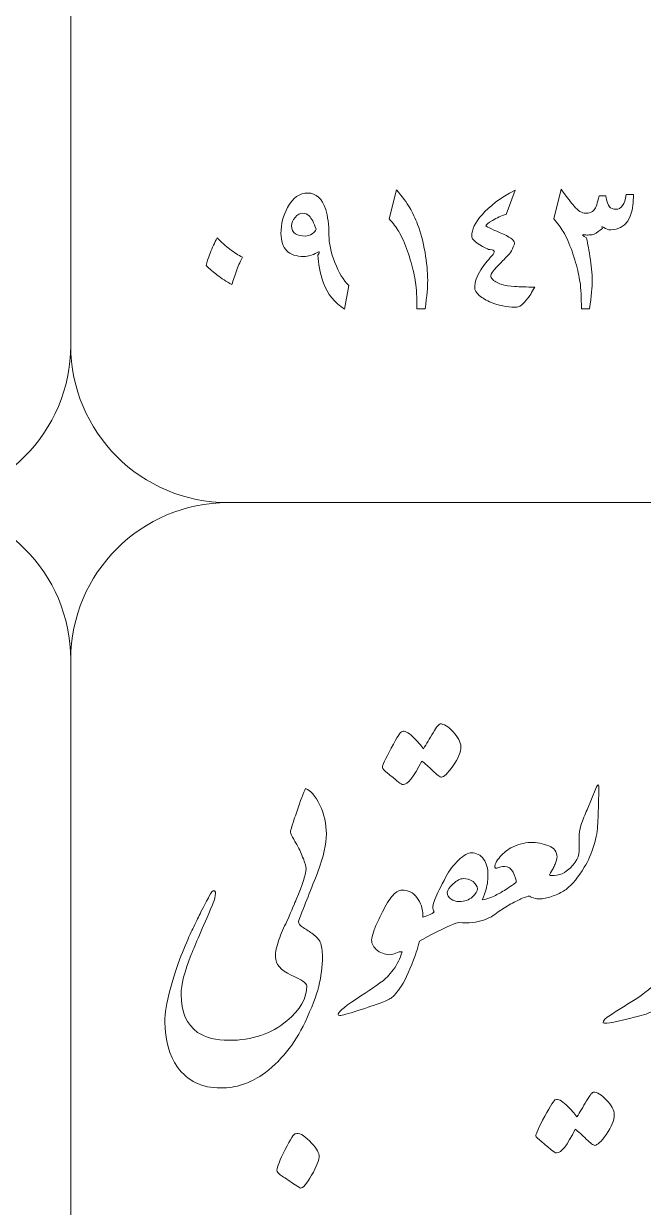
# Model space of a CAD drawing. Header units: millimetres. Extents: x 62 to 462, y 96 to 456.
# Drawn here: x 101.56 to 111.42, y 285.08 to 303.93 of the extents above; entities that cross this region are included whole.
import ezdxf

# ---------------------------------------------------------------- set-up
doc = ezdxf.new("R2010")
doc.units = ezdxf.units.MM
doc.header["$MEASUREMENT"] = 0
doc.layers.add('Layer 1', color=7, linetype='Continuous')

msp = doc.modelspace()

# ---------------------------------------------------------------- linework, layer by layer
at = {"layer": 'Layer 1', "color": 250, "lineweight": 18}
for points, knots in [([(84.8067, 316.3033), (84.8067, 316.3033), (99.8067, 316.3033), (99.8067, 316.3033), (101.1837, 316.3033), (102.3067, 315.1803), (102.3067, 313.8033), (102.3067, 313.8033), (102.3067, 298.8033), (102.3067, 298.8033), (102.3067, 297.4264), (101.1837, 296.3033), (99.8067, 296.3033), (99.8067, 296.3033), (84.8067, 296.3033), (84.8067, 296.3033), (83.4298, 296.3033), (82.3067, 297.4264), (82.3067, 298.8033), (82.3067, 298.8033), (82.3067, 313.8033), (82.3067, 313.8033), (82.3067, 315.1803), (83.4298, 316.3033), (84.8067, 316.3033)], [0, 0, 0, 0, 0.125, 0.125, 0.125, 0.25, 0.25, 0.25, 0.375, 0.375, 0.375, 0.5, 0.5, 0.5, 0.625, 0.625, 0.625, 0.75, 0.75, 0.75, 0.875, 0.875, 0.875, 1, 1, 1, 1]), ([(104.8067, 316.3033), (104.8067, 316.3033), (119.8067, 316.3033), (119.8067, 316.3033), (121.1837, 316.3033), (122.3067, 315.1803), (122.3067, 313.8033), (122.3067, 313.8033), (122.3067, 298.8033), (122.3067, 298.8033), (122.3067, 297.4264), (121.1837, 296.3033), (119.8067, 296.3033), (119.8067, 296.3033), (104.8067, 296.3033), (104.8067, 296.3033), (103.4298, 296.3033), (102.3067, 297.4264), (102.3067, 298.8033), (102.3067, 298.8033), (102.3067, 313.8033), (102.3067, 313.8033), (102.3067, 315.1803), (103.4298, 316.3033), (104.8067, 316.3033)], [0, 0, 0, 0, 0.125, 0.125, 0.125, 0.25, 0.25, 0.25, 0.375, 0.375, 0.375, 0.5, 0.5, 0.5, 0.625, 0.625, 0.625, 0.75, 0.75, 0.75, 0.875, 0.875, 0.875, 1, 1, 1, 1]), ([(84.8067, 296.3033), (84.8067, 296.3033), (99.8067, 296.3033), (99.8067, 296.3033), (101.1837, 296.3033), (102.3067, 295.1803), (102.3067, 293.8033), (102.3067, 293.8033), (102.3067, 278.8033), (102.3067, 278.8033), (102.3067, 277.4264), (101.1837, 276.3033), (99.8067, 276.3033), (99.8067, 276.3033), (84.8067, 276.3033), (84.8067, 276.3033), (83.4298, 276.3033), (82.3067, 277.4264), (82.3067, 278.8033), (82.3067, 278.8033), (82.3067, 293.8033), (82.3067, 293.8033), (82.3067, 295.1803), (83.4298, 296.3033), (84.8067, 296.3033)], [0, 0, 0, 0, 0.125, 0.125, 0.125, 0.25, 0.25, 0.25, 0.375, 0.375, 0.375, 0.5, 0.5, 0.5, 0.625, 0.625, 0.625, 0.75, 0.75, 0.75, 0.875, 0.875, 0.875, 1, 1, 1, 1]), ([(104.8067, 296.3033), (104.8067, 296.3033), (119.8067, 296.3033), (119.8067, 296.3033), (121.1837, 296.3033), (122.3067, 295.1803), (122.3067, 293.8033), (122.3067, 293.8033), (122.3067, 278.8033), (122.3067, 278.8033), (122.3067, 277.4264), (121.1837, 276.3033), (119.8067, 276.3033), (119.8067, 276.3033), (104.8067, 276.3033), (104.8067, 276.3033), (103.4298, 276.3033), (102.3067, 277.4264), (102.3067, 278.8033), (102.3067, 278.8033), (102.3067, 293.8033), (102.3067, 293.8033), (102.3067, 295.1803), (103.4298, 296.3033), (104.8067, 296.3033)], [0, 0, 0, 0, 0.125, 0.125, 0.125, 0.25, 0.25, 0.25, 0.375, 0.375, 0.375, 0.5, 0.5, 0.5, 0.625, 0.625, 0.625, 0.75, 0.75, 0.75, 0.875, 0.875, 0.875, 1, 1, 1, 1]), ([(107.2684, 292.0841), (107.2684, 292.1147), (107.3154, 292.217), (107.4095, 292.3945), (107.5036, 292.5709), (107.5612, 292.6591), (107.5812, 292.6591), (107.62, 292.6756), (107.6776, 292.6474), (107.7517, 292.5756), (107.827, 292.5027), (107.8834, 292.4392), (107.9222, 292.3839), (107.9681, 292.4592), (108.0198, 292.545), (108.0763, 292.6391), (108.1327, 292.7332), (108.1692, 292.7802), (108.188, 292.7802), (108.2456, 292.7802), (108.3138, 292.7379), (108.3926, 292.6544), (108.4726, 292.5709), (108.5137, 292.4921), (108.5184, 292.418), (108.5184, 292.331), (108.4761, 292.2275), (108.3914, 292.1088), (108.3079, 291.9912), (108.2479, 291.9324), (108.208, 291.9324), (108.1833, 291.9324), (108.1374, 291.9665), (108.0704, 292.0323), (108.0045, 292.0994), (107.9457, 292.1511), (107.8952, 292.1876), (107.7705, 291.9371), (107.6717, 291.8124), (107.5988, 291.8124), (107.58, 291.8124), (107.5542, 291.8266), (107.5189, 291.8571), (107.4871, 291.8842), (107.4377, 291.9253), (107.3695, 291.9806), (107.3013, 292.0359), (107.2684, 292.07), (107.2684, 292.0841)], [0, 0, 0, 0, 0.0625, 0.0625, 0.0625, 0.125, 0.125, 0.125, 0.1875, 0.1875, 0.1875, 0.25, 0.25, 0.25, 0.3125, 0.3125, 0.3125, 0.375, 0.375, 0.375, 0.4375, 0.4375, 0.4375, 0.5, 0.5, 0.5, 0.5625, 0.5625, 0.5625, 0.625, 0.625, 0.625, 0.6875, 0.6875, 0.6875, 0.75, 0.75, 0.75, 0.8125, 0.8125, 0.8125, 0.875, 0.875, 0.875, 0.9375, 0.9375, 0.9375, 1, 1, 1, 1]), ([(106.0655, 288.6092), (106.0655, 288.6481), (105.9831, 288.7057), (105.8173, 288.7809), (105.6492, 288.8597), (105.5657, 288.955), (105.5657, 289.0679), (105.5657, 289.1478), (105.5833, 289.2395), (105.6198, 289.3418), (105.6551, 289.443), (105.6974, 289.5406), (105.748, 289.6323), (105.748, 289.6323), (105.7492, 289.6344), (105.7492, 289.6344), (105.7492, 289.6344), (105.7491, 289.6347), (105.7491, 289.6347), (105.8267, 289.8181), (105.8761, 289.9345), (105.8973, 289.9827), (106.0008, 290.2238), (106.0525, 290.3884), (106.0525, 290.4755), (106.0525, 290.5049), (106.0384, 290.5566), (106.0102, 290.6307), (105.9784, 290.7106), (105.9478, 290.7812), (105.9173, 290.84), (105.9043, 290.8635), (105.8902, 290.8859), (105.8761, 290.9094), (105.862, 290.9329), (105.8502, 290.9552), (105.8385, 290.9788), (105.8103, 291.0199), (105.7997, 291.0517), (105.8044, 291.0752), (105.8244, 291.1387), (105.8432, 291.1963), (105.8596, 291.2469), (105.8749, 291.2974), (105.8902, 291.3409), (105.9043, 291.3774), (105.9655, 291.562), (106.0125, 291.6855), (106.0454, 291.7502), (106.1231, 291.7243), (106.1995, 291.6373), (106.2724, 291.4879), (106.3418, 291.3386), (106.3759, 291.1857), (106.3759, 291.0305), (106.3759, 290.8694), (106.3312, 290.6671), (106.2418, 290.4237), (106.1889, 290.2932), (106.136, 290.1615), (106.0842, 290.0286), (106.0325, 289.8969), (105.9819, 289.7652), (105.9314, 289.6347), (105.9314, 289.6347), (105.9311, 289.6341), (105.9311, 289.6341), (105.9311, 289.6341), (105.9314, 289.6323), (105.9314, 289.6323), (105.9314, 289.6006), (105.9573, 289.5676), (106.009, 289.5359), (106.0607, 289.5041), (106.1125, 289.4688), (106.1654, 289.4312), (106.2183, 289.3924), (106.256, 289.3501), (106.2795, 289.3019), (106.3018, 289.249), (106.3136, 289.1713), (106.3136, 289.0679), (106.3136, 288.9162), (106.2936, 288.7609), (106.2548, 288.6022), (106.216, 288.4481), (106.1431, 288.2576), (106.0372, 288.0307), (105.8702, 287.6791), (105.6433, 287.3992), (105.3552, 287.1899), (105.2505, 287.1229), (105.1471, 287.0723), (105.0459, 287.0382), (104.9354, 287.0018), (104.8166, 286.9829), (104.6908, 286.9829), (104.3945, 286.9829), (104.1675, 287.0935), (104.0088, 287.3134), (103.8735, 287.5015), (103.8053, 287.7438), (103.8053, 288.0377), (103.8053, 288.1683), (103.8324, 288.3388), (103.8876, 288.5505), (103.9429, 288.7551), (104.0005, 288.9315), (104.0605, 289.0808), (104.1252, 289.2348), (104.1793, 289.3654), (104.2251, 289.47), (104.2392, 289.4959), (104.2592, 289.5347), (104.2839, 289.5864), (104.3098, 289.637), (104.3415, 289.7052), (104.3804, 289.7875), (104.4086, 289.8381), (104.4333, 289.8839), (104.4544, 289.9251), (104.4768, 289.9663), (104.4944, 290.0039), (104.5085, 290.0356), (104.5426, 290.098), (104.5685, 290.1274), (104.5873, 290.125), (104.6132, 290.1203), (104.6191, 290.0944), (104.6085, 290.0462), (104.5967, 289.9886), (104.5814, 289.9392), (104.5638, 289.8981), (104.4003, 289.5206), (104.2875, 289.2584), (104.2251, 289.109), (104.1181, 288.835), (104.064, 288.6245), (104.064, 288.4752), (104.064, 288.1918), (104.151, 287.9907), (104.3251, 287.8684), (104.4544, 287.7837), (104.6202, 287.7414), (104.8249, 287.7414), (105.1929, 287.7414), (105.4998, 287.8449), (105.748, 288.0507), (105.9596, 288.2282), (106.0655, 288.414), (106.0655, 288.6092)], [0, 0, 0, 0, 0.02, 0.02, 0.02, 0.04, 0.04, 0.04, 0.06, 0.06, 0.06, 0.08, 0.08, 0.08, 0.1, 0.1, 0.1, 0.12, 0.12, 0.12, 0.14, 0.14, 0.14, 0.16, 0.16, 0.16, 0.18, 0.18, 0.18, 0.2, 0.2, 0.2, 0.22, 0.22, 0.22, 0.24, 0.24, 0.24, 0.26, 0.26, 0.26, 0.28, 0.28, 0.28, 0.3, 0.3, 0.3, 0.32, 0.32, 0.32, 0.34, 0.34, 0.34, 0.36, 0.36, 0.36, 0.38, 0.38, 0.38, 0.4, 0.4, 0.4, 0.42, 0.42, 0.42, 0.44, 0.44, 0.44, 0.46, 0.46, 0.46, 0.48, 0.48, 0.48, 0.5, 0.5, 0.5, 0.52, 0.52, 0.52, 0.54, 0.54, 0.54, 0.56, 0.56, 0.56, 0.58, 0.58, 0.58, 0.6, 0.6, 0.6, 0.62, 0.62, 0.62, 0.64, 0.64, 0.64, 0.66, 0.66, 0.66, 0.68, 0.68, 0.68, 0.7, 0.7, 0.7, 0.72, 0.72, 0.72, 0.74, 0.74, 0.74, 0.76, 0.76, 0.76, 0.78, 0.78, 0.78, 0.8, 0.8, 0.8, 0.82, 0.82, 0.82, 0.84, 0.84, 0.84, 0.86, 0.86, 0.86, 0.88, 0.88, 0.88, 0.9, 0.9, 0.9, 0.92, 0.92, 0.92, 0.94, 0.94, 0.94, 0.96, 0.96, 0.96, 0.98, 0.98, 0.98, 1, 1, 1, 1]), ([(110.1965, 290.4343), (110.2517, 290.4731), (110.2988, 290.5213), (110.3376, 290.5789), (110.3787, 290.6366), (110.3999, 290.6942), (110.3999, 290.7518), (110.3999, 290.7518), (110.3999, 290.9788), (110.3999, 290.9788), (110.3999, 291.034), (110.4093, 291.0952), (110.427, 291.161), (110.4599, 291.2527), (110.4928, 291.3374), (110.5269, 291.4127), (110.5269, 291.4127), (110.668, 291.7537), (110.668, 291.7537), (110.6704, 291.7702), (110.6821, 291.789), (110.7033, 291.809), (110.7127, 291.809), (110.7162, 291.7854), (110.7162, 291.7372), (110.7162, 291.7372), (110.7104, 291.4926), (110.7104, 291.4926), (110.7104, 291.4926), (110.6962, 291.1963), (110.6962, 291.1963), (110.6962, 291.0928), (110.6751, 290.9752), (110.6339, 290.8447), (110.5951, 290.713), (110.5445, 290.5978), (110.4822, 290.4966), (110.3885, 290.3432), (110.2937, 290.2259), (110.1976, 290.146), (110.1976, 290.146), (110.1965, 290.1438), (110.1965, 290.1438), (110.1412, 290.1074), (110.0789, 290.0756), (110.0107, 290.0498), (109.9413, 290.0227), (109.8743, 290.0051), (109.8108, 289.9957), (109.7755, 289.9886), (109.739, 289.991), (109.7002, 290.0004), (109.6614, 290.011), (109.6308, 290.0227), (109.6108, 290.0368), (109.5826, 290.0368), (109.5438, 290.0251), (109.4933, 290.0027), (109.445, 289.9816), (109.3851, 289.9522), (109.3145, 289.9134), (109.3145, 289.9134), (109.1111, 289.7852), (109.1111, 289.7852), (109.1111, 289.7852), (109.1108, 289.7861), (109.1108, 289.7861), (109.0462, 289.7286), (108.9686, 289.6851), (108.8771, 289.6558), (108.7736, 289.6158), (108.6431, 289.6041), (108.4843, 289.617), (108.4514, 289.617), (108.3044, 289.5523), (108.0398, 289.4206), (108.0398, 289.4206), (107.8581, 289.3204), (107.8581, 289.3204), (107.8581, 289.3204), (107.8446, 289.2678), (107.8446, 289.2678), (107.8305, 289.2101), (107.8129, 289.1549), (107.7952, 289.1043), (107.7141, 288.8821), (107.64, 288.7174), (107.5706, 288.6116), (107.5024, 288.5058), (107.4483, 288.4411), (107.4095, 288.4152), (107.3696, 288.3905), (107.3119, 288.3635), (107.2331, 288.3341), (107.1555, 288.3059), (107.0368, 288.2659), (106.8768, 288.2141), (106.7169, 288.1624), (106.6228, 288.1365), (106.5923, 288.1365), (106.5746, 288.1365), (106.5652, 288.1412), (106.5652, 288.1506), (106.5464, 288.1753), (106.6417, 288.2588), (106.851, 288.3988), (107.0603, 288.5387), (107.1955, 288.6304), (107.2555, 288.6739), (107.3166, 288.7174), (107.379, 288.7809), (107.4413, 288.8656), (107.5048, 288.9491), (107.5518, 289.0443), (107.5812, 289.149), (107.5495, 289.1537), (107.5165, 289.1478), (107.4836, 289.1302), (107.4495, 289.1137), (107.4166, 289.1043), (107.3848, 289.1043), (107.3002, 289.1067), (107.2284, 289.1349), (107.1708, 289.1878), (107.1144, 289.2395), (107.0897, 289.2983), (107.0991, 289.363), (107.1085, 289.4018), (107.1214, 289.4477), (107.1391, 289.4994), (107.1555, 289.5512), (107.192, 289.6335), (107.2473, 289.7452), (107.3025, 289.8581), (107.3578, 289.951), (107.4142, 290.0239), (107.4707, 290.098), (107.5259, 290.1344), (107.5812, 290.1344), (107.6753, 290.1344), (107.7541, 290.0944), (107.8176, 290.0145), (107.8811, 289.9333), (107.9117, 289.8369), (107.9117, 289.7252), (107.9117, 289.7252), (107.9115, 289.7016), (107.9115, 289.7016), (107.9115, 289.7016), (107.9763, 289.724), (107.9763, 289.724), (108.0527, 289.7522), (108.0916, 289.7722), (108.0916, 289.7863), (108.0774, 289.8098), (108.0704, 289.8381), (108.0704, 289.8722), (108.0751, 289.9027), (108.0868, 289.9404), (108.1057, 289.9862), (108.1374, 290.0709), (108.1962, 290.1908), (108.2809, 290.3449), (108.3338, 290.446), (108.4008, 290.5354), (108.4843, 290.613), (108.5666, 290.6894), (108.6337, 290.7271), (108.6842, 290.7271), (108.7642, 290.7271), (108.83, 290.693), (108.8806, 290.6271), (108.9265, 290.5624), (108.9488, 290.4778), (108.9488, 290.3719), (108.9488, 290.2779), (108.9359, 290.1932), (108.91, 290.1191), (108.8829, 290.0439), (108.8665, 289.998), (108.8594, 289.9792), (108.8594, 289.9792), (108.9006, 289.9862), (108.9006, 289.9862), (108.99, 290.0086), (109.0605, 290.0391), (109.1111, 290.0756), (109.1111, 290.0756), (109.1132, 290.072), (109.1132, 290.072), (109.1543, 290.0933), (109.2123, 290.1282), (109.2863, 290.178), (109.3028, 290.1874), (109.3404, 290.2144), (109.4004, 290.2579), (109.4004, 290.2944), (109.3839, 290.3473), (109.3521, 290.4167), (109.318, 290.479), (109.271, 290.5096), (109.211, 290.5096), (109.1722, 290.5096), (109.1322, 290.5002), (109.0899, 290.4813), (109.0605, 290.4813), (109.0511, 290.5013), (109.0629, 290.5401), (109.0723, 290.5684), (109.0923, 290.6025), (109.1252, 290.6436), (109.1758, 290.7083), (109.2381, 290.7624), (109.3145, 290.8059), (109.3627, 290.8318), (109.4121, 290.8506), (109.4627, 290.8647), (109.525, 290.8835), (109.5767, 290.8929), (109.6214, 290.8929), (109.7261, 290.8929), (109.8249, 290.8741), (109.9178, 290.8376), (110.0048, 290.8035), (110.0483, 290.7436), (110.0483, 290.6577), (110.0483, 290.6283), (110.0377, 290.5919), (110.0177, 290.5484), (110.006, 290.5225), (109.9954, 290.499), (109.9848, 290.479), (109.9742, 290.4578), (109.9554, 290.4237), (109.9272, 290.3755), (109.9436, 290.3614), (109.9824, 290.3602), (110.0448, 290.3696), (110.1071, 290.3802), (110.1576, 290.4014), (110.1965, 290.4343)], [0, 0, 0, 0, 0.0125, 0.0125, 0.0125, 0.025, 0.025, 0.025, 0.0375, 0.0375, 0.0375, 0.05, 0.05, 0.05, 0.0625, 0.0625, 0.0625, 0.075, 0.075, 0.075, 0.0875, 0.0875, 0.0875, 0.1, 0.1, 0.1, 0.1125, 0.1125, 0.1125, 0.125, 0.125, 0.125, 0.1375, 0.1375, 0.1375, 0.15, 0.15, 0.15, 0.1625, 0.1625, 0.1625, 0.175, 0.175, 0.175, 0.1875, 0.1875, 0.1875, 0.2, 0.2, 0.2, 0.2125, 0.2125, 0.2125, 0.225, 0.225, 0.225, 0.2375, 0.2375, 0.2375, 0.25, 0.25, 0.25, 0.2625, 0.2625, 0.2625, 0.275, 0.275, 0.275, 0.2875, 0.2875, 0.2875, 0.3, 0.3, 0.3, 0.3125, 0.3125, 0.3125, 0.325, 0.325, 0.325, 0.3375, 0.3375, 0.3375, 0.35, 0.35, 0.35, 0.3625, 0.3625, 0.3625, 0.375, 0.375, 0.375, 0.3875, 0.3875, 0.3875, 0.4, 0.4, 0.4, 0.4125, 0.4125, 0.4125, 0.425, 0.425, 0.425, 0.4375, 0.4375, 0.4375, 0.45, 0.45, 0.45, 0.4625, 0.4625, 0.4625, 0.475, 0.475, 0.475, 0.4875, 0.4875, 0.4875, 0.5, 0.5, 0.5, 0.5125, 0.5125, 0.5125, 0.525, 0.525, 0.525, 0.5375, 0.5375, 0.5375, 0.55, 0.55, 0.55, 0.5625, 0.5625, 0.5625, 0.575, 0.575, 0.575, 0.5875, 0.5875, 0.5875, 0.6, 0.6, 0.6, 0.6125, 0.6125, 0.6125, 0.625, 0.625, 0.625, 0.6375, 0.6375, 0.6375, 0.65, 0.65, 0.65, 0.6625, 0.6625, 0.6625, 0.675, 0.675, 0.675, 0.6875, 0.6875, 0.6875, 0.7, 0.7, 0.7, 0.7125, 0.7125, 0.7125, 0.725, 0.725, 0.725, 0.7375, 0.7375, 0.7375, 0.75, 0.75, 0.75, 0.7625, 0.7625, 0.7625, 0.775, 0.775, 0.775, 0.7875, 0.7875, 0.7875, 0.8, 0.8, 0.8, 0.8125, 0.8125, 0.8125, 0.825, 0.825, 0.825, 0.8375, 0.8375, 0.8375, 0.85, 0.85, 0.85, 0.8625, 0.8625, 0.8625, 0.875, 0.875, 0.875, 0.8875, 0.8875, 0.8875, 0.9, 0.9, 0.9, 0.9125, 0.9125, 0.9125, 0.925, 0.925, 0.925, 0.9375, 0.9375, 0.9375, 0.95, 0.95, 0.95, 0.9625, 0.9625, 0.9625, 0.975, 0.975, 0.975, 0.9875, 0.9875, 0.9875, 1, 1, 1, 1]), ([(112.8812, 290.2896), (112.9388, 290.3379), (113.0211, 290.4037), (113.1293, 290.4896), (113.2351, 290.5695), (113.3069, 290.6224), (113.3468, 290.6471), (113.3468, 290.6471), (113.5938, 290.8094), (113.5938, 290.8094), (113.5879, 290.8141), (113.5632, 290.8294), (113.5221, 290.8541), (113.4903, 290.8706), (113.4738, 290.8929), (113.4738, 290.9235), (113.5338, 291.0563), (113.6161, 291.1881), (113.722, 291.3198), (113.8254, 291.4432), (113.8854, 291.4997), (113.9042, 291.4879), (114.09, 291.4244), (114.2006, 291.3833), (114.2347, 291.368), (114.357, 291.3103), (114.4181, 291.2445), (114.4181, 291.1716), (114.4181, 291.121), (114.3946, 291.0552), (114.3487, 290.9752), (114.2982, 290.8964), (114.2405, 290.8294), (114.177, 290.7718), (114.1053, 290.7118), (114.0218, 290.6636), (113.9254, 290.6271), (113.6749, 290.5425), (113.4703, 290.4578), (113.3104, 290.3731), (113.153, 290.291), (113.0115, 290.194), (112.8872, 290.0812), (112.8872, 290.0812), (112.8823, 290.0733), (112.8823, 290.0733), (112.8565, 290.058), (112.84, 290.0427), (112.8318, 290.0286), (112.8235, 290.0145), (112.82, 290.0074), (112.82, 290.0051), (112.84, 290.0098), (112.927, 290.0251), (113.0787, 290.0533), (113.1904, 290.0709), (113.2845, 290.0803), (113.3609, 290.0803), (113.4703, 290.0803), (113.5608, 290.0733), (113.629, 290.0603), (113.7008, 290.0462), (113.7361, 290.0133), (113.7361, 289.9604), (113.7361, 289.9392), (113.7231, 289.9004), (113.6984, 289.8428), (113.6655, 289.7828), (113.6243, 289.7228), (113.5738, 289.6641), (113.5397, 289.6241), (113.4174, 289.5617), (113.2069, 289.4747), (112.9976, 289.3865), (112.8682, 289.3277), (112.82, 289.2972), (112.7718, 289.2654), (112.7353, 289.2395), (112.7095, 289.2196), (112.6956, 289.2012), (112.6804, 289.1876), (112.664, 289.179), (112.6281, 289.1378), (112.6233, 289.105), (112.6507, 289.0808), (112.6777, 289.0549), (112.7236, 289.042), (112.7883, 289.0408), (112.8529, 289.0396), (112.9, 289.0396), (112.9294, 289.0396), (112.9752, 289.0349), (112.9988, 289.0079), (112.9988, 288.9597), (112.9988, 288.9256), (112.9799, 288.8527), (112.9435, 288.7433), (112.8788, 288.5505), (112.7953, 288.4023), (112.6918, 288.2988), (112.5837, 288.1906), (112.4661, 288.1365), (112.3367, 288.1365), (112.2156, 288.1365), (112.1203, 288.1977), (112.051, 288.3188), (111.9982, 288.4152), (111.9658, 288.5273), (111.955, 288.6547), (111.9082, 288.5842), (111.845, 288.4918), (111.7652, 288.3776), (111.717, 288.3176), (111.6758, 288.2753), (111.6405, 288.2506), (111.5947, 288.2177), (111.5488, 288.1918), (111.5018, 288.173), (111.4548, 288.153), (111.403, 288.1377), (111.3466, 288.1248), (111.2901, 288.1118), (111.2349, 288.0989), (111.1796, 288.0848), (111.1796, 288.0848), (110.9515, 288.0295), (110.9515, 288.0295), (110.8597, 288.0142), (110.8033, 288.0119), (110.7833, 288.0225), (110.7833, 288.0554), (110.8209, 288.0954), (110.8974, 288.1436), (110.9656, 288.1871), (111.0361, 288.2318), (111.1067, 288.2765), (111.1784, 288.3211), (111.249, 288.3647), (111.3207, 288.4082), (111.5018, 288.5352), (111.6382, 288.6539), (111.7276, 288.7633), (111.7958, 288.8491), (111.8499, 288.9232), (111.8887, 288.9879), (111.9145, 289.0243), (111.9522, 289.0878), (112.0027, 289.1772), (112.0027, 289.1772), (112.0361, 289.2455), (112.0361, 289.2455), (112.044, 289.2642), (112.0525, 289.2821), (112.0616, 289.2995), (112.0657, 289.3079), (112.0699, 289.3159), (112.0743, 289.3238), (112.0743, 289.3238), (112.1509, 289.4806), (112.1509, 289.4806), (112.185, 289.5512), (112.2191, 289.6088), (112.2509, 289.6523), (112.2802, 289.6958), (112.3085, 289.717), (112.3332, 289.7146), (112.3567, 289.7029), (112.3637, 289.6805), (112.3543, 289.6452), (112.3285, 289.57), (112.3132, 289.5206), (112.3061, 289.4971), (112.28, 289.4103), (112.263, 289.3417), (112.2554, 289.292), (112.267, 289.084), (112.301, 288.9713), (112.3579, 288.9526), (112.3826, 288.9785), (112.419, 289.0338), (112.4649, 289.1184), (112.4919, 289.169), (112.5131, 289.2031), (112.526, 289.2219), (112.5295, 289.2262), (112.5334, 289.2299), (112.5378, 289.233), (112.5585, 289.2585), (112.5841, 289.2855), (112.613, 289.3124), (112.6848, 289.3771), (112.7565, 289.4324), (112.8306, 289.4806), (112.9247, 289.5429), (113.0152, 289.597), (113.1022, 289.6429), (113.1093, 289.6476), (113.1587, 289.6723), (113.2504, 289.7158), (113.2504, 289.7381), (113.2139, 289.7546), (113.1399, 289.764), (113.0764, 289.7664), (112.9893, 289.764), (112.8823, 289.7569), (112.8823, 289.7569), (112.5237, 289.7287), (112.5237, 289.7287), (112.5072, 289.7287), (112.5025, 289.7428), (112.5096, 289.7699), (112.5237, 289.8299), (112.5684, 289.9169), (112.646, 290.0286), (112.7214, 290.14), (112.7991, 290.225), (112.8791, 290.2849), (112.8791, 290.2849), (112.8812, 290.2896), (112.8812, 290.2896)], [0, 0, 0, 0, 0.0136986, 0.0136986, 0.0136986, 0.0273973, 0.0273973, 0.0273973, 0.0410959, 0.0410959, 0.0410959, 0.0547945, 0.0547945, 0.0547945, 0.0684932, 0.0684932, 0.0684932, 0.0821918, 0.0821918, 0.0821918, 0.0958904, 0.0958904, 0.0958904, 0.109589, 0.109589, 0.109589, 0.1232877, 0.1232877, 0.1232877, 0.1369863, 0.1369863, 0.1369863, 0.1506849, 0.1506849, 0.1506849, 0.1643836, 0.1643836, 0.1643836, 0.1780822, 0.1780822, 0.1780822, 0.1917808, 0.1917808, 0.1917808, 0.2054795, 0.2054795, 0.2054795, 0.2191781, 0.2191781, 0.2191781, 0.2328767, 0.2328767, 0.2328767, 0.2465753, 0.2465753, 0.2465753, 0.260274, 0.260274, 0.260274, 0.2739726, 0.2739726, 0.2739726, 0.2876712, 0.2876712, 0.2876712, 0.3013699, 0.3013699, 0.3013699, 0.3150685, 0.3150685, 0.3150685, 0.3287671, 0.3287671, 0.3287671, 0.3424658, 0.3424658, 0.3424658, 0.3561644, 0.3561644, 0.3561644, 0.369863, 0.369863, 0.369863, 0.3835616, 0.3835616, 0.3835616, 0.3972603, 0.3972603, 0.3972603, 0.4109589, 0.4109589, 0.4109589, 0.4246575, 0.4246575, 0.4246575, 0.4383562, 0.4383562, 0.4383562, 0.4520548, 0.4520548, 0.4520548, 0.4657534, 0.4657534, 0.4657534, 0.4794521, 0.4794521, 0.4794521, 0.4931507, 0.4931507, 0.4931507, 0.5068493, 0.5068493, 0.5068493, 0.5205479, 0.5205479, 0.5205479, 0.5342466, 0.5342466, 0.5342466, 0.5479452, 0.5479452, 0.5479452, 0.5616438, 0.5616438, 0.5616438, 0.5753425, 0.5753425, 0.5753425, 0.5890411, 0.5890411, 0.5890411, 0.6027397, 0.6027397, 0.6027397, 0.6164384, 0.6164384, 0.6164384, 0.630137, 0.630137, 0.630137, 0.6438356, 0.6438356, 0.6438356, 0.6575342, 0.6575342, 0.6575342, 0.6712329, 0.6712329, 0.6712329, 0.6849315, 0.6849315, 0.6849315, 0.6986301, 0.6986301, 0.6986301, 0.7123288, 0.7123288, 0.7123288, 0.7260274, 0.7260274, 0.7260274, 0.739726, 0.739726, 0.739726, 0.7534247, 0.7534247, 0.7534247, 0.7671233, 0.7671233, 0.7671233, 0.7808219, 0.7808219, 0.7808219, 0.7945205, 0.7945205, 0.7945205, 0.8082192, 0.8082192, 0.8082192, 0.8219178, 0.8219178, 0.8219178, 0.8356164, 0.8356164, 0.8356164, 0.8493151, 0.8493151, 0.8493151, 0.8630137, 0.8630137, 0.8630137, 0.8767123, 0.8767123, 0.8767123, 0.890411, 0.890411, 0.890411, 0.9041096, 0.9041096, 0.9041096, 0.9178082, 0.9178082, 0.9178082, 0.9315068, 0.9315068, 0.9315068, 0.9452055, 0.9452055, 0.9452055, 0.9589041, 0.9589041, 0.9589041, 0.9726027, 0.9726027, 0.9726027, 0.9863014, 0.9863014, 0.9863014, 1, 1, 1, 1]), ([(108.7806, 290.1556), (108.7806, 290.1944), (108.7571, 290.232), (108.7113, 290.2685), (108.6607, 290.3014), (108.609, 290.3167), (108.556, 290.3167), (108.5055, 290.3167), (108.4514, 290.2884), (108.3949, 290.2308), (108.3326, 290.1756), (108.302, 290.132), (108.302, 290.1003), (108.302, 290.0497), (108.322, 290.0121), (108.3632, 289.9898), (108.3985, 289.9639), (108.4408, 289.9521), (108.4914, 289.9521), (108.576, 289.9521), (108.6466, 289.9756), (108.7007, 290.0239), (108.7536, 290.0721), (108.7806, 290.1156), (108.7806, 290.1556)], [0, 0, 0, 0, 0.125, 0.125, 0.125, 0.25, 0.25, 0.25, 0.375, 0.375, 0.375, 0.5, 0.5, 0.5, 0.625, 0.625, 0.625, 0.75, 0.75, 0.75, 0.875, 0.875, 0.875, 1, 1, 1, 1]), ([(109.7108, 286.221), (109.7108, 286.2069), (109.7449, 286.1728), (109.8119, 286.1175), (109.8802, 286.0622), (109.9295, 286.0211), (109.9625, 285.994), (109.9966, 285.9634), (110.0236, 285.9493), (110.0413, 285.9493), (110.1153, 285.9493), (110.2141, 286.074), (110.3376, 286.3244), (110.3882, 286.288), (110.4469, 286.2363), (110.514, 286.1692), (110.5798, 286.1022), (110.6257, 286.0693), (110.6516, 286.0693), (110.6904, 286.0693), (110.7515, 286.1281), (110.8338, 286.2457), (110.9185, 286.3644), (110.9608, 286.4679), (110.9608, 286.5549), (110.9573, 286.629), (110.915, 286.7078), (110.835, 286.7913), (110.7562, 286.8748), (110.688, 286.9171), (110.6304, 286.9171), (110.6128, 286.9171), (110.5751, 286.8701), (110.5187, 286.776), (110.4622, 286.6819), (110.4117, 286.5961), (110.3658, 286.5208), (110.3258, 286.5761), (110.2694, 286.6396), (110.1953, 286.7125), (110.12, 286.7842), (110.0636, 286.8125), (110.0248, 286.796), (110.0036, 286.796), (109.946, 286.7078), (109.8519, 286.5314), (109.7579, 286.3538), (109.7108, 286.2515), (109.7108, 286.221)], [0, 0, 0, 0, 0.0625, 0.0625, 0.0625, 0.125, 0.125, 0.125, 0.1875, 0.1875, 0.1875, 0.25, 0.25, 0.25, 0.3125, 0.3125, 0.3125, 0.375, 0.375, 0.375, 0.4375, 0.4375, 0.4375, 0.5, 0.5, 0.5, 0.5625, 0.5625, 0.5625, 0.625, 0.625, 0.625, 0.6875, 0.6875, 0.6875, 0.75, 0.75, 0.75, 0.8125, 0.8125, 0.8125, 0.875, 0.875, 0.875, 0.9375, 0.9375, 0.9375, 1, 1, 1, 1]), ([(105.5904, 285.673), (105.5904, 285.6483), (105.608, 285.6236), (105.6421, 285.6013), (105.6809, 285.573), (105.7409, 285.533), (105.8232, 285.479), (105.9043, 285.4249), (105.9525, 285.3943), (105.9655, 285.3872), (106.0031, 285.3872), (106.0607, 285.4566), (106.1419, 285.5942), (106.2218, 285.7318), (106.2618, 285.8376), (106.2618, 285.9105), (106.2548, 285.9658), (106.203, 286.0422), (106.1066, 286.1398), (106.0102, 286.2374), (105.9373, 286.2762), (105.8867, 286.2551), (105.8608, 286.2551), (105.8056, 286.1716), (105.7197, 286.0022), (105.6339, 285.8329), (105.5904, 285.7235), (105.5904, 285.673)], [0, 0, 0, 0, 0.1111111, 0.1111111, 0.1111111, 0.2222222, 0.2222222, 0.2222222, 0.3333333, 0.3333333, 0.3333333, 0.4444444, 0.4444444, 0.4444444, 0.5555556, 0.5555556, 0.5555556, 0.6666667, 0.6666667, 0.6666667, 0.7777778, 0.7777778, 0.7777778, 0.8888889, 0.8888889, 0.8888889, 1, 1, 1, 1])]:
    msp.add_open_spline(points, degree=3, knots=knots, dxfattribs=at)
at = {"layer": 'Layer 1', "color": 250, "lineweight": 9}
for points, knots in [([(106.7322, 299.7595), (106.7322, 299.7595), (106.667, 299.3844), (106.667, 299.3844), (106.5035, 299.4873), (106.3924, 299.6249), (106.3324, 299.7959), (106.2731, 299.967), (106.2431, 300.1151), (106.2431, 300.2404), (106.2754, 300.2997), (106.2678, 300.3139), (106.2207, 300.2815), (106.1602, 300.2427), (106.092, 300.2227), (106.0173, 300.2227), (105.8956, 300.2227), (105.8051, 300.2533), (105.7446, 300.3133), (105.684, 300.3738), (105.654, 300.4655), (105.654, 300.5884), (105.654, 300.736), (105.6893, 300.8747), (105.7593, 301.0034), (105.8427, 301.1557), (105.9497, 301.2321), (106.0797, 301.2321), (106.2149, 301.2321), (106.3101, 301.1457), (106.3654, 300.9723), (106.4001, 300.8629), (106.4171, 300.7271), (106.4171, 300.5637), (106.4171, 300.4344), (106.4483, 300.2886), (106.5112, 300.1263), (106.5735, 299.9646), (106.6476, 299.8424), (106.7322, 299.7595)], [0, 0, 0, 0, 0.0769231, 0.0769231, 0.0769231, 0.1538462, 0.1538462, 0.1538462, 0.2307692, 0.2307692, 0.2307692, 0.3076923, 0.3076923, 0.3076923, 0.3846154, 0.3846154, 0.3846154, 0.4615385, 0.4615385, 0.4615385, 0.5384615, 0.5384615, 0.5384615, 0.6153846, 0.6153846, 0.6153846, 0.6923077, 0.6923077, 0.6923077, 0.7692308, 0.7692308, 0.7692308, 0.8461538, 0.8461538, 0.8461538, 0.9230769, 0.9230769, 0.9230769, 1, 1, 1, 1]), ([(107.9897, 299.8388), (107.9897, 299.7436), (107.9762, 299.5925), (107.9486, 299.3862), (107.9486, 299.3862), (107.8175, 299.3862), (107.8175, 299.3862), (107.8175, 299.5696), (107.8104, 299.7107), (107.7963, 299.8089), (107.7816, 299.907), (107.7587, 300.0123), (107.7264, 300.1246), (107.6911, 300.2486), (107.6493, 300.3668), (107.6023, 300.4779), (107.5794, 300.5296), (107.5547, 300.5766), (107.5282, 300.619), (107.4906, 300.6825), (107.4401, 300.7506), (107.3766, 300.8241), (107.3766, 300.8241), (107.4924, 301.2856), (107.4924, 301.2856), (107.5853, 301.1745), (107.6552, 301.0781), (107.7028, 300.9981), (107.751, 300.9176), (107.7928, 300.8288), (107.8298, 300.7312), (107.8792, 300.6013), (107.918, 300.4538), (107.9468, 300.2892), (107.9756, 300.1246), (107.9897, 299.9746), (107.9897, 299.8388)], [0, 0, 0, 0, 0.0833333, 0.0833333, 0.0833333, 0.1666667, 0.1666667, 0.1666667, 0.25, 0.25, 0.25, 0.3333333, 0.3333333, 0.3333333, 0.4166667, 0.4166667, 0.4166667, 0.5, 0.5, 0.5, 0.5833333, 0.5833333, 0.5833333, 0.6666667, 0.6666667, 0.6666667, 0.75, 0.75, 0.75, 0.8333333, 0.8333333, 0.8333333, 0.9166667, 0.9166667, 0.9166667, 1, 1, 1, 1]), ([(109.6952, 299.7354), (109.6435, 299.646), (109.607, 299.5866), (109.5853, 299.5584), (109.5141, 299.4614), (109.4459, 299.4132), (109.3819, 299.4132), (109.3143, 299.4132), (109.2478, 299.4203), (109.1832, 299.4344), (109.1179, 299.4479), (109.0579, 299.4655), (109.0027, 299.4873), (108.9239, 299.5208), (108.8598, 299.559), (108.811, 299.6031), (108.7622, 299.6466), (108.7375, 299.6883), (108.7375, 299.7289), (108.7375, 299.8124), (108.7705, 299.9059), (108.8357, 300.0093), (108.8828, 300.0828), (108.9415, 300.1569), (109.0115, 300.2315), (109.0779, 300.3003), (109.0574, 300.335), (108.9498, 300.335), (108.9727, 300.3256), (108.9609, 300.3327), (108.9151, 300.3556), (108.7658, 300.4279), (108.6911, 300.4926), (108.6911, 300.5502), (108.6911, 300.6478), (108.7458, 300.7601), (108.8545, 300.8876), (108.9686, 301.0199), (109.1438, 301.151), (109.3801, 301.2803), (109.3801, 301.2803), (109.239, 300.8929), (109.239, 300.8929), (109.1632, 300.87), (109.0903, 300.8377), (109.0209, 300.7959), (108.9515, 300.7536), (108.9168, 300.726), (108.9168, 300.7118), (108.9168, 300.7019), (108.9927, 300.6642), (109.1444, 300.6002), (109.2954, 300.5361), (109.3713, 300.4814), (109.3713, 300.4367), (109.3713, 300.4179), (109.3601, 300.3867), (109.3378, 300.3427), (109.3154, 300.2986), (109.2943, 300.2668), (109.2749, 300.2468), (109.2131, 300.1828), (109.1514, 300.1193), (109.0909, 300.0558), (109.025, 299.9846), (108.9927, 299.9394), (108.9927, 299.92), (108.9927, 299.9006), (109.0033, 299.8788), (109.0256, 299.8559), (109.0609, 299.8183), (109.1167, 299.7895), (109.1926, 299.7701), (109.2325, 299.7595), (109.2931, 299.7512), (109.373, 299.7448), (109.4536, 299.7389), (109.5612, 299.7354), (109.6952, 299.7354)], [0, 0, 0, 0, 0.0384615, 0.0384615, 0.0384615, 0.0769231, 0.0769231, 0.0769231, 0.1153846, 0.1153846, 0.1153846, 0.1538462, 0.1538462, 0.1538462, 0.1923077, 0.1923077, 0.1923077, 0.2307692, 0.2307692, 0.2307692, 0.2692308, 0.2692308, 0.2692308, 0.3076923, 0.3076923, 0.3076923, 0.3461538, 0.3461538, 0.3461538, 0.3846154, 0.3846154, 0.3846154, 0.4230769, 0.4230769, 0.4230769, 0.4615385, 0.4615385, 0.4615385, 0.5, 0.5, 0.5, 0.5384615, 0.5384615, 0.5384615, 0.5769231, 0.5769231, 0.5769231, 0.6153846, 0.6153846, 0.6153846, 0.6538462, 0.6538462, 0.6538462, 0.6923077, 0.6923077, 0.6923077, 0.7307692, 0.7307692, 0.7307692, 0.7692308, 0.7692308, 0.7692308, 0.8076923, 0.8076923, 0.8076923, 0.8461538, 0.8461538, 0.8461538, 0.8846154, 0.8846154, 0.8846154, 0.9230769, 0.9230769, 0.9230769, 0.9615385, 0.9615385, 0.9615385, 1, 1, 1, 1]), ([(110.9856, 300.974), (111.0715, 300.974), (111.1261, 301.0516), (111.1491, 301.2063), (111.1491, 301.2063), (111.2649, 301.2063), (111.2649, 301.2063), (111.2649, 300.833), (111.1438, 300.6466), (110.9028, 300.6466), (110.8651, 300.6466), (110.8293, 300.6584), (110.7952, 300.6819), (110.7617, 300.7054), (110.754, 300.7007), (110.774, 300.6672), (110.7752, 300.673), (110.7523, 300.6572), (110.7046, 300.619), (110.6623, 300.5837), (110.6194, 300.5655), (110.5759, 300.5655), (110.57, 300.5655), (110.563, 300.5655), (110.5541, 300.5649), (110.5453, 300.5643), (110.5353, 300.5637), (110.5242, 300.5637), (110.5036, 300.5637), (110.483, 300.5661), (110.463, 300.5702), (110.443, 300.5743), (110.4601, 300.5566), (110.5153, 300.5173), (110.5306, 300.4649), (110.5494, 300.3668), (110.573, 300.2227), (110.5965, 300.0793), (110.6082, 299.9511), (110.6082, 299.8388), (110.6082, 299.7436), (110.5947, 299.5925), (110.5671, 299.3862), (110.5671, 299.3862), (110.436, 299.3862), (110.436, 299.3862), (110.436, 299.5696), (110.4289, 299.7107), (110.4148, 299.8089), (110.4001, 299.907), (110.3772, 300.0123), (110.3449, 300.1246), (110.3096, 300.2486), (110.2678, 300.3668), (110.2208, 300.4779), (110.1979, 300.5296), (110.1732, 300.5766), (110.1467, 300.619), (110.1091, 300.6825), (110.0586, 300.7506), (109.9951, 300.8241), (109.9951, 300.8241), (110.1126, 301.2927), (110.1126, 301.2927), (110.2126, 301.1592), (110.2814, 301.0699), (110.319, 301.024), (110.3848, 300.9482), (110.4448, 300.91), (110.5001, 300.91), (110.563, 300.91), (110.6094, 300.9282), (110.6394, 300.9635), (110.6682, 300.9981), (110.6941, 301.0734), (110.717, 301.1892), (110.717, 301.1892), (110.824, 301.1892), (110.824, 301.1892), (110.8398, 301.0975), (110.8592, 301.0387), (110.8822, 301.0128), (110.9051, 300.987), (110.9398, 300.974), (110.9856, 300.974)], [0, 0, 0, 0, 0.0357143, 0.0357143, 0.0357143, 0.0714286, 0.0714286, 0.0714286, 0.1071429, 0.1071429, 0.1071429, 0.1428571, 0.1428571, 0.1428571, 0.1785714, 0.1785714, 0.1785714, 0.2142857, 0.2142857, 0.2142857, 0.25, 0.25, 0.25, 0.2857143, 0.2857143, 0.2857143, 0.3214286, 0.3214286, 0.3214286, 0.3571429, 0.3571429, 0.3571429, 0.3928571, 0.3928571, 0.3928571, 0.4285714, 0.4285714, 0.4285714, 0.4642857, 0.4642857, 0.4642857, 0.5, 0.5, 0.5, 0.5357143, 0.5357143, 0.5357143, 0.5714286, 0.5714286, 0.5714286, 0.6071429, 0.6071429, 0.6071429, 0.6428571, 0.6428571, 0.6428571, 0.6785714, 0.6785714, 0.6785714, 0.7142857, 0.7142857, 0.7142857, 0.75, 0.75, 0.75, 0.7857143, 0.7857143, 0.7857143, 0.8214286, 0.8214286, 0.8214286, 0.8571429, 0.8571429, 0.8571429, 0.8928571, 0.8928571, 0.8928571, 0.9285714, 0.9285714, 0.9285714, 0.9642857, 0.9642857, 0.9642857, 1, 1, 1, 1]), ([(106.2119, 300.6572), (106.1767, 300.7601), (106.1402, 300.8306), (106.1038, 300.8671), (106.0738, 300.897), (106.0397, 300.9117), (106.0021, 300.9117), (105.9574, 300.9117), (105.9156, 300.8894), (105.878, 300.8447), (105.8404, 300.8), (105.821, 300.7559), (105.821, 300.7118), (105.821, 300.6525), (105.8427, 300.6096), (105.8868, 300.5831), (105.9256, 300.559), (105.9791, 300.5467), (106.0467, 300.5467), (106.0814, 300.5467), (106.1161, 300.559), (106.152, 300.5831), (106.1872, 300.6072), (106.2078, 300.6319), (106.2119, 300.6572)], [0, 0, 0, 0, 0.125, 0.125, 0.125, 0.25, 0.25, 0.25, 0.375, 0.375, 0.375, 0.5, 0.5, 0.5, 0.625, 0.625, 0.625, 0.75, 0.75, 0.75, 0.875, 0.875, 0.875, 1, 1, 1, 1]), ([(104.8721, 299.7771), (104.7857, 299.8218), (104.7075, 299.8718), (104.6375, 299.927), (104.5793, 299.9717), (104.5206, 300.0223), (104.4618, 300.0781), (104.4735, 300.1275), (104.4947, 300.1939), (104.5264, 300.2774), (104.5582, 300.3603), (104.5958, 300.4408), (104.6393, 300.5173), (104.7046, 300.4497), (104.7722, 300.3897), (104.8415, 300.3374), (104.9115, 300.285), (104.9768, 300.2427), (105.0391, 300.2092), (105.0114, 300.1598), (104.982, 300.0928), (104.9503, 300.0076), (104.9186, 299.9229), (104.8927, 299.8459), (104.8721, 299.7771)], [0, 0, 0, 0, 0.125, 0.125, 0.125, 0.25, 0.25, 0.25, 0.375, 0.375, 0.375, 0.5, 0.5, 0.5, 0.625, 0.625, 0.625, 0.75, 0.75, 0.75, 0.875, 0.875, 0.875, 1, 1, 1, 1])]:
    msp.add_open_spline(points, degree=3, knots=knots, dxfattribs=at)

doc.saveas('drawing.dxf')
